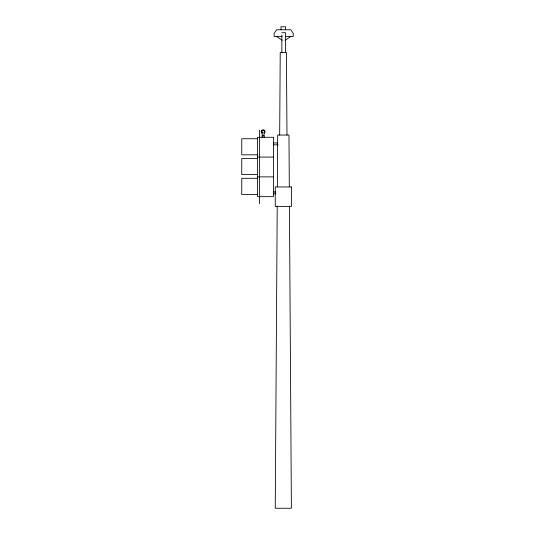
<?xml version="1.0" encoding="UTF-8"?>
<svg xmlns="http://www.w3.org/2000/svg" width="535" height="535" viewBox="0 0 535 535"><rect width="100%" height="100%" fill="white"/><g stroke="black" fill="none" stroke-linecap="round" stroke-linejoin="round"><path stroke-width="0.8" d="M277.217 206.015L275.257 508.25L291.394 508.25L289.435 206.015M277.344 186.809L277.678 135.047L288.974 135.047L289.308 186.809M279.678 135.047L280.226 52.524L286.426 52.524L286.974 135.047M264.196 132.814L264.638 131.75L264.196 130.687L263.133 130.246L262.07 130.687L261.628 131.75L262.07 132.814M264.551 133.168L265.139 131.75L264.551 130.333L263.133 129.744L261.715 130.333L261.127 131.75L261.715 133.168M285.115 40.245L290.759 36.534M281.851 32.688L285.523 32.688L285.523 52.644M282.025 36.534L274.134 36.534L274.134 33.351L276.622 29.753L290.759 29.753L293.24 33.351L293.24 36.534L285.356 36.534M257.589 138.725L241.76 138.725L241.76 154.809L257.589 154.809M273.425 142.945L277.558 142.945M273.425 144.798L278.247 144.798M257.589 157.083L273.425 157.083M257.589 158.52L241.76 158.52L241.76 174.597L257.589 174.597M257.589 176.871L273.425 176.871M257.589 178.309L241.76 178.309L241.76 194.392L257.589 194.392M273.425 191.978L275.839 191.978M273.425 193.837L275.906 193.837M276.622 36.534L282.266 40.245M285.623 29.753L285.623 26.75L281.029 26.75L281.029 29.753M281.851 35.002L281.851 52.644M264.19 137.288L264.19 135.877L262.07 135.877L262.07 137.288M264.016 131.864L264.016 135.877M262.25 131.864L262.25 135.877M259.569 130.226L259.569 203.735M273.425 137.288L257.589 137.288L257.589 196.666L273.425 196.666L273.425 137.288M291.394 186.956L275.257 186.956L275.257 206.436L291.394 206.436L291.394 186.956"/></g></svg>
